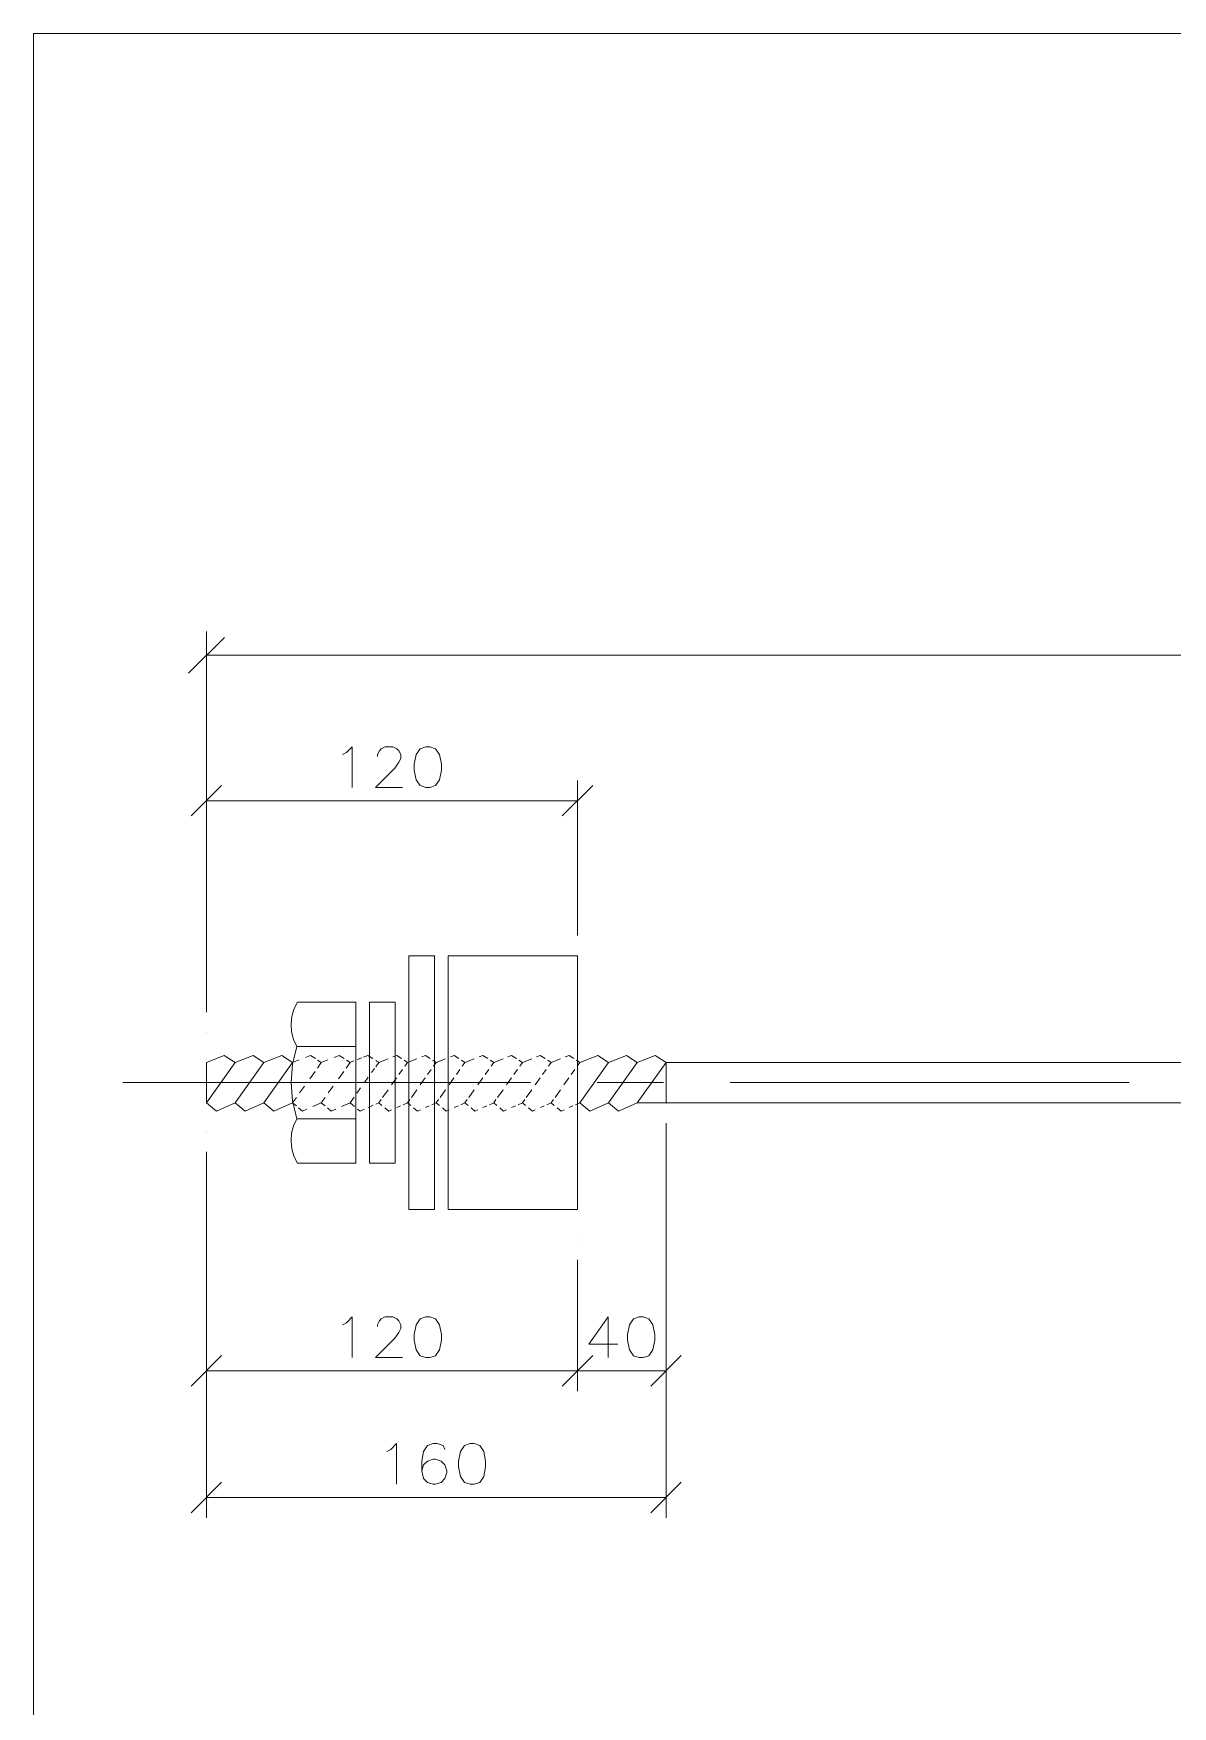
# Model space of a CAD drawing. Header units: millimetres. Extents: x 2 to 579, y 1 to 405.
# Drawn here: x 105.6 to 148.5, y 157 to 220 of the extents above; entities that cross this region are included whole.
import ezdxf

# ---------------------------------------------------------------- set-up
doc = ezdxf.new("R2010")
doc.units = ezdxf.units.MM
doc.linetypes.add('XKITLINE00', pattern=[0])
doc.layers.add('GraphicObject', color=6, linetype='Continuous', lineweight=0)
doc.layers.add('LinkedObject', color=7, linetype='Continuous', lineweight=0)

# ---------------------------------------------------------------- blocks, each defined once
blk = doc.blocks.new('*A3')
at = {"layer": 'GraphicObject', "color": 3, "linetype": 'XKITLINE00', "lineweight": 0}
for p, q in [((240.208, 219.976), (105.649, 219.976)), ((105.649, 219.976), (105.649, 81.024))]:
    blk.add_line(p, q, dxfattribs=at)
blk = doc.blocks.new('*A4')
at = {"layer": 'LinkedObject', "color": 1, "linetype": 'XKITLINE00', "lineweight": 0}
for p, q in [((112.824, 197.263), (111.474, 195.913)), ((112.149, 183.251), (112.149, 197.488)), ((234.625, 196.588), (112.149, 196.588)), ((112.723, 191.692), (111.576, 190.545)), ((112.149, 183.168), (112.149, 191.883)), ((125.529, 190.545), (126.677, 191.692)), ((126.103, 186.043), (126.103, 191.883)), ((126.103, 191.118), (112.149, 191.118)), ((129.429, 178.992), (129.429, 164.146)), ((129.429, 178.948), (129.429, 168.91)), ((112.149, 177.912), (112.149, 168.91)), ((112.149, 177.86), (112.149, 164.146)), ((126.103, 173.852), (126.103, 168.91)), ((126.103, 173.8), (126.103, 168.91)), ((112.723, 170.248), (111.576, 169.101)), ((125.529, 169.101), (126.677, 170.248)), ((126.677, 170.248), (125.529, 169.101)), ((128.856, 169.101), (130.003, 170.248)), ((126.103, 169.675), (112.149, 169.675)), ((129.429, 169.675), (126.103, 169.675)), ((112.723, 165.485), (111.576, 164.338)), ((112.149, 164.911), (129.429, 164.911)), ((128.856, 164.338), (130.003, 165.485))]:
    blk.add_line(p, q, dxfattribs=at)
at = {"layer": 'LinkedObject', "color": 7, "linetype": 'XKITLINE00', "lineweight": 0}
for p, q in [((112.149, 196.588), (112.149, 196.588)), ((117.268, 192.854), (117.414, 192.927)), ((117.414, 192.927), (117.633, 193.146)), ((117.633, 193.146), (117.633, 191.616)), ((118.58, 192.854), (118.653, 193)), ((118.58, 192.781), (118.58, 192.854)), ((118.653, 193), (118.725, 193.073)), ((118.725, 193.073), (118.871, 193.146)), ((118.871, 193.146), (119.163, 193.146)), ((119.163, 193.146), (119.308, 193.073)), ((119.381, 192.563), (119.235, 192.344)), ((119.308, 193.073), (119.381, 193)), ((119.381, 193), (119.454, 192.854)), ((119.454, 192.709), (119.381, 192.563)), ((119.454, 192.854), (119.454, 192.709)), ((120.037, 192.854), (119.964, 192.49)), ((120.183, 193.073), (120.037, 192.854)), ((120.401, 193.146), (120.183, 193.073)), ((120.547, 193.146), (120.401, 193.146)), ((120.765, 193.073), (120.547, 193.146)), ((120.911, 192.854), (120.765, 193.073)), ((120.984, 192.49), (120.911, 192.854)), ((119.235, 192.344), (118.507, 191.616)), ((119.964, 192.49), (119.964, 192.271)), ((119.964, 192.271), (120.037, 191.907)), ((120.911, 191.907), (120.984, 192.271)), ((120.984, 192.271), (120.984, 192.49)), ((118.507, 191.616), (119.527, 191.616)), ((120.037, 191.907), (120.183, 191.689)), ((120.183, 191.689), (120.401, 191.616)), ((120.401, 191.616), (120.547, 191.616)), ((120.547, 191.616), (120.765, 191.689)), ((120.765, 191.689), (120.911, 191.907)), ((112.149, 191.118), (112.149, 191.118)), ((126.103, 185.278), (126.103, 185.278)), ((112.149, 182.403), (112.149, 182.403)), ((112.149, 182.351), (112.149, 182.351)), ((112.149, 181.271), (112.823, 181.54)), ((112.149, 179.757), (113.229, 181.271)), ((112.149, 181.271), (112.149, 179.757)), ((112.823, 181.54), (113.229, 181.271)), ((113.229, 181.271), (113.903, 181.54)), ((113.229, 179.757), (114.309, 181.271)), ((113.903, 181.54), (114.309, 181.271)), ((114.309, 181.271), (114.983, 181.54)), ((114.309, 179.757), (115.389, 181.271)), ((114.983, 181.54), (115.389, 181.271)), ((115.389, 181.271), (115.639, 181.37)), ((115.87, 181.463), (116.063, 181.54)), ((116.063, 181.54), (116.247, 181.418)), ((116.323, 181.065), (116.469, 181.271)), ((116.332, 181.362), (116.469, 181.271)), ((116.469, 181.271), (116.719, 181.37)), ((116.95, 181.463), (117.143, 181.54)), ((117.143, 181.54), (117.327, 181.418)), ((117.403, 181.065), (117.549, 181.271)), ((117.412, 181.362), (117.549, 181.271)), ((117.549, 181.271), (117.696, 181.329)), ((117.819, 181.379), (117.99, 181.447)), ((118.06, 181.475), (118.223, 181.54)), ((118.223, 181.54), (118.406, 181.419)), ((118.515, 181.347), (118.629, 181.271)), ((118.515, 181.11), (118.629, 181.271)), ((118.629, 181.271), (118.98, 181.411)), ((119.162, 181.484), (119.303, 181.54)), ((119.303, 181.54), (119.484, 181.42)), ((119.579, 181.357), (119.709, 181.271)), ((119.609, 181.13), (119.709, 181.271)), ((119.709, 181.271), (120.06, 181.411)), ((120.242, 181.484), (120.383, 181.54)), ((120.383, 181.54), (120.564, 181.42)), ((120.659, 181.357), (120.789, 181.271)), ((120.689, 181.13), (120.789, 181.271)), ((120.789, 181.271), (121.14, 181.411)), ((121.322, 181.484), (121.463, 181.54)), ((121.463, 181.54), (121.644, 181.42)), ((121.739, 181.357), (121.869, 181.271)), ((121.769, 181.13), (121.869, 181.271)), ((121.869, 181.271), (122.22, 181.411)), ((122.402, 181.484), (122.543, 181.54)), ((122.543, 181.54), (122.724, 181.42)), ((122.819, 181.357), (122.949, 181.271)), ((122.849, 181.13), (122.949, 181.271)), ((122.949, 181.271), (123.3, 181.411)), ((123.482, 181.484), (123.623, 181.54)), ((123.623, 181.54), (123.804, 181.42)), ((123.899, 181.357), (124.029, 181.271)), ((123.929, 181.13), (124.029, 181.271)), ((124.029, 181.271), (124.38, 181.411)), ((124.562, 181.484), (124.703, 181.54)), ((124.703, 181.54), (124.884, 181.42)), ((124.979, 181.357), (125.109, 181.271)), ((125.009, 181.13), (125.109, 181.271)), ((125.109, 181.271), (125.46, 181.411)), ((125.642, 181.484), (125.783, 181.54)), ((125.783, 181.54), (125.964, 181.42)), ((126.059, 181.357), (126.189, 181.271)), ((126.089, 181.13), (126.189, 181.271)), ((126.189, 181.271), (126.863, 181.54)), ((126.189, 179.757), (127.269, 181.271)), ((126.863, 181.54), (127.269, 181.271)), ((127.269, 181.271), (127.943, 181.54)), ((127.269, 179.757), (128.349, 181.271)), ((127.943, 181.54), (128.349, 181.271)), ((128.349, 181.271), (129.023, 181.54)), ((128.349, 179.757), (129.429, 181.271)), ((129.023, 181.54), (129.429, 181.271)), ((129.429, 181.271), (217.345, 181.271)), ((129.429, 181.271), (129.429, 179.757)), ((116.033, 180.658), (116.233, 180.939)), ((117.113, 180.658), (117.313, 180.939)), ((118.089, 180.514), (118.236, 180.72)), ((118.36, 180.893), (118.465, 181.041)), ((119.11, 180.43), (119.296, 180.691)), ((119.387, 180.818), (119.522, 181.009)), ((120.19, 180.43), (120.376, 180.691)), ((120.467, 180.818), (120.602, 181.009)), ((121.27, 180.43), (121.456, 180.691)), ((121.547, 180.818), (121.682, 181.009)), ((122.35, 180.43), (122.536, 180.691)), ((122.627, 180.818), (122.762, 181.009)), ((123.43, 180.43), (123.616, 180.691)), ((123.707, 180.818), (123.842, 181.009)), ((124.51, 180.43), (124.696, 180.691)), ((124.787, 180.818), (124.922, 181.009)), ((125.59, 180.43), (125.776, 180.691)), ((125.867, 180.818), (126.002, 181.009)), ((115.652, 180.125), (115.839, 180.387)), ((116.732, 180.125), (116.919, 180.387)), ((117.807, 180.118), (117.947, 180.314)), ((118.775, 179.961), (118.98, 180.248)), ((119.855, 179.961), (120.06, 180.248)), ((120.935, 179.961), (121.14, 180.248)), ((122.015, 179.961), (122.22, 180.248)), ((123.095, 179.961), (123.3, 180.248)), ((124.175, 179.961), (124.38, 180.248)), ((125.255, 179.961), (125.46, 180.248)), ((112.524, 179.441), (112.149, 179.757)), ((113.229, 179.757), (112.524, 179.441)), ((113.604, 179.441), (113.229, 179.757)), ((114.309, 179.757), (113.604, 179.441)), ((114.684, 179.441), (114.309, 179.757)), ((115.389, 179.757), (114.684, 179.441)), ((115.389, 179.757), (115.535, 179.96)), ((115.532, 179.636), (115.389, 179.757)), ((115.764, 179.441), (115.617, 179.564)), ((115.931, 179.516), (115.764, 179.441)), ((116.469, 179.757), (116.149, 179.613)), ((116.469, 179.757), (116.615, 179.96)), ((116.612, 179.636), (116.469, 179.757)), ((116.844, 179.441), (116.697, 179.564)), ((117.011, 179.516), (116.844, 179.441)), ((117.549, 179.757), (117.229, 179.613)), ((117.549, 179.757), (117.701, 179.969)), ((117.713, 179.619), (117.549, 179.757)), ((117.924, 179.441), (117.835, 179.516)), ((118.083, 179.512), (117.924, 179.441)), ((118.423, 179.664), (118.235, 179.58)), ((118.629, 179.757), (118.514, 179.705)), ((118.629, 179.757), (118.715, 179.877)), ((118.749, 179.656), (118.629, 179.757)), ((119.004, 179.441), (118.859, 179.563)), ((119.114, 179.491), (119.004, 179.441)), ((119.45, 179.641), (119.304, 179.575)), ((119.709, 179.757), (119.55, 179.685)), ((119.709, 179.757), (119.795, 179.877)), ((119.829, 179.656), (119.709, 179.757)), ((120.084, 179.441), (119.939, 179.563)), ((120.194, 179.491), (120.084, 179.441)), ((120.53, 179.641), (120.384, 179.575)), ((120.789, 179.757), (120.63, 179.685)), ((120.789, 179.757), (120.875, 179.877)), ((120.909, 179.656), (120.789, 179.757)), ((121.164, 179.441), (121.019, 179.563)), ((121.274, 179.491), (121.164, 179.441)), ((121.61, 179.641), (121.464, 179.575)), ((121.869, 179.757), (121.71, 179.685)), ((121.869, 179.757), (121.955, 179.877)), ((121.989, 179.656), (121.869, 179.757)), ((122.244, 179.441), (122.099, 179.563)), ((122.354, 179.491), (122.244, 179.441)), ((122.69, 179.641), (122.544, 179.575)), ((122.949, 179.757), (122.79, 179.685)), ((122.949, 179.757), (123.035, 179.877)), ((123.069, 179.656), (122.949, 179.757)), ((123.324, 179.441), (123.179, 179.563)), ((123.434, 179.491), (123.324, 179.441)), ((123.77, 179.641), (123.624, 179.575)), ((124.029, 179.757), (123.87, 179.685)), ((124.029, 179.757), (124.115, 179.877)), ((124.149, 179.656), (124.029, 179.757)), ((124.404, 179.441), (124.259, 179.563)), ((124.514, 179.491), (124.404, 179.441)), ((124.85, 179.641), (124.704, 179.575)), ((125.109, 179.757), (124.95, 179.685)), ((125.109, 179.757), (125.195, 179.877)), ((125.229, 179.656), (125.109, 179.757)), ((125.484, 179.441), (125.339, 179.563)), ((125.594, 179.491), (125.484, 179.441)), ((125.93, 179.641), (125.784, 179.575)), ((126.189, 179.757), (126.03, 179.685)), ((126.189, 179.757), (126.275, 179.877)), ((126.564, 179.441), (126.189, 179.757)), ((127.269, 179.757), (126.564, 179.441)), ((127.644, 179.441), (127.269, 179.757)), ((128.349, 179.757), (127.644, 179.441)), ((217.345, 179.757), (128.349, 179.757)), ((129.429, 179.757), (129.429, 179.757)), ((129.429, 179.713), (129.429, 179.713)), ((112.149, 178.677), (112.149, 178.677)), ((112.149, 178.625), (112.149, 178.625)), ((126.103, 174.617), (126.103, 174.617)), ((126.103, 174.565), (126.103, 174.565)), ((117.268, 171.41), (117.414, 171.483)), ((117.414, 171.483), (117.633, 171.702)), ((117.633, 171.702), (117.633, 170.172)), ((118.58, 171.41), (118.653, 171.556)), ((118.58, 171.337), (118.58, 171.41)), ((118.653, 171.556), (118.725, 171.629)), ((118.725, 171.629), (118.871, 171.702)), ((118.871, 171.702), (119.163, 171.702)), ((119.163, 171.702), (119.308, 171.629)), ((119.308, 171.629), (119.381, 171.556)), ((119.381, 171.556), (119.454, 171.41)), ((119.454, 171.265), (119.381, 171.119)), ((119.454, 171.41), (119.454, 171.265)), ((120.037, 171.41), (119.964, 171.046)), ((120.183, 171.629), (120.037, 171.41)), ((120.401, 171.702), (120.183, 171.629)), ((120.547, 171.702), (120.401, 171.702)), ((120.765, 171.629), (120.547, 171.702)), ((120.911, 171.41), (120.765, 171.629)), ((120.984, 171.046), (120.911, 171.41)), ((127.256, 171.702), (126.528, 170.682)), ((127.256, 170.172), (127.256, 171.702)), ((128.058, 171.41), (127.985, 171.046)), ((128.203, 171.629), (128.058, 171.41)), ((128.422, 171.702), (128.203, 171.629)), ((128.568, 171.702), (128.422, 171.702)), ((128.786, 171.629), (128.568, 171.702)), ((128.932, 171.41), (128.786, 171.629)), ((129.005, 171.046), (128.932, 171.41)), ((119.235, 170.9), (118.507, 170.172)), ((119.381, 171.119), (119.235, 170.9)), ((119.964, 171.046), (119.964, 170.827)), ((119.964, 170.827), (120.037, 170.463)), ((120.911, 170.463), (120.984, 170.827)), ((120.984, 170.827), (120.984, 171.046)), ((126.528, 170.682), (127.62, 170.682)), ((127.985, 171.046), (127.985, 170.827)), ((127.985, 170.827), (128.058, 170.463)), ((128.932, 170.463), (129.005, 170.827)), ((129.005, 170.827), (129.005, 171.046)), ((118.507, 170.172), (119.527, 170.172)), ((120.037, 170.463), (120.183, 170.245)), ((120.183, 170.245), (120.401, 170.172)), ((120.401, 170.172), (120.547, 170.172)), ((120.547, 170.172), (120.765, 170.245)), ((120.765, 170.245), (120.911, 170.463)), ((128.058, 170.463), (128.203, 170.245)), ((128.203, 170.245), (128.422, 170.172)), ((128.422, 170.172), (128.568, 170.172)), ((128.568, 170.172), (128.786, 170.245)), ((128.786, 170.245), (128.932, 170.463)), ((112.149, 169.675), (112.149, 169.675)), ((126.103, 169.675), (126.103, 169.675)), ((119.077, 166.72), (119.296, 166.939)), ((119.296, 166.939), (119.296, 165.409)), ((120.462, 166.866), (120.316, 166.647)), ((120.68, 166.939), (120.462, 166.866)), ((120.826, 166.939), (120.68, 166.939)), ((121.044, 166.866), (120.826, 166.939)), ((121.117, 166.72), (121.044, 166.866)), ((121.846, 166.866), (121.7, 166.647)), ((122.064, 166.939), (121.846, 166.866)), ((122.21, 166.939), (122.064, 166.939)), ((122.429, 166.866), (122.21, 166.939)), ((122.574, 166.647), (122.429, 166.866)), ((118.932, 166.647), (119.077, 166.72)), ((120.316, 166.647), (120.243, 166.283)), ((120.243, 166.283), (120.243, 165.919)), ((120.316, 166.137), (120.243, 165.919)), ((120.462, 166.283), (120.316, 166.137)), ((120.68, 166.356), (120.462, 166.283)), ((120.753, 166.356), (120.68, 166.356)), ((120.972, 166.283), (120.753, 166.356)), ((121.117, 166.137), (120.972, 166.283)), ((121.19, 165.919), (121.117, 166.137)), ((121.7, 166.647), (121.627, 166.283)), ((121.627, 166.283), (121.627, 166.064)), ((122.647, 166.283), (122.574, 166.647)), ((122.647, 166.064), (122.647, 166.283)), ((120.243, 165.919), (120.316, 165.627)), ((120.316, 165.627), (120.462, 165.481)), ((120.972, 165.481), (121.117, 165.627)), ((121.117, 165.627), (121.19, 165.846)), ((121.19, 165.846), (121.19, 165.919)), ((121.627, 166.064), (121.7, 165.7)), ((121.7, 165.7), (121.846, 165.481)), ((122.429, 165.481), (122.574, 165.7)), ((122.574, 165.7), (122.647, 166.064)), ((120.462, 165.481), (120.68, 165.409)), ((120.68, 165.409), (120.753, 165.409)), ((120.753, 165.409), (120.972, 165.481)), ((121.846, 165.481), (122.064, 165.409)), ((122.064, 165.409), (122.21, 165.409)), ((122.21, 165.409), (122.429, 165.481)), ((129.429, 164.911), (129.429, 164.911))]:
    blk.add_line(p, q, dxfattribs=at)
at = {"layer": 'LinkedObject', "color": 6, "linetype": 'XKITLINE00', "lineweight": 0}
for p, q in [((119.759, 185.278), (120.719, 185.278)), ((119.759, 175.749), (119.759, 185.278)), ((120.719, 175.749), (120.719, 185.278)), ((121.237, 185.278), (126.103, 185.278)), ((121.237, 175.749), (121.237, 185.278)), ((126.103, 175.749), (126.103, 185.278)), ((115.441, 183.278), (115.36, 182.999)), ((115.572, 183.538), (115.441, 183.278)), ((117.764, 183.538), (115.572, 183.538)), ((117.764, 183.538), (117.764, 180.514)), ((118.282, 177.489), (118.282, 183.538)), ((118.282, 183.538), (119.241, 183.538)), ((119.241, 177.489), (119.241, 183.538)), ((115.36, 182.999), (115.331, 182.709)), ((115.331, 182.709), (115.354, 182.42)), ((115.354, 182.42), (115.43, 182.139)), ((115.554, 181.876), (115.388, 181.204)), ((115.43, 182.139), (115.554, 181.876)), ((115.554, 181.876), (117.764, 181.876)), ((115.388, 181.204), (115.332, 180.514)), ((109.013, 180.514), (124.339, 180.514)), ((115.332, 180.514), (115.388, 179.824)), ((117.764, 177.489), (117.764, 180.514)), ((126.839, 180.514), (129.339, 180.514)), ((131.839, 180.514), (146.839, 180.514)), ((115.388, 179.824), (115.554, 179.152)), ((115.43, 178.889), (115.354, 178.608)), ((115.554, 179.152), (115.43, 178.889)), ((115.554, 179.152), (117.764, 179.152)), ((115.354, 178.608), (115.331, 178.318)), ((115.331, 178.318), (115.36, 178.028)), ((115.36, 178.028), (115.441, 177.749)), ((115.441, 177.749), (115.572, 177.489)), ((117.764, 177.489), (115.572, 177.489)), ((118.282, 177.489), (119.241, 177.489)), ((119.759, 175.749), (120.719, 175.749)), ((121.237, 175.749), (126.103, 175.749))]:
    blk.add_line(p, q, dxfattribs=at)

msp = doc.modelspace()

# ---------------------------------------------------------------- block references
at = {"lineweight": 0}
for name in ['*A3', '*A4']:
    msp.add_blockref(name, (0, 0), dxfattribs=at)

doc.saveas('drawing.dxf')
